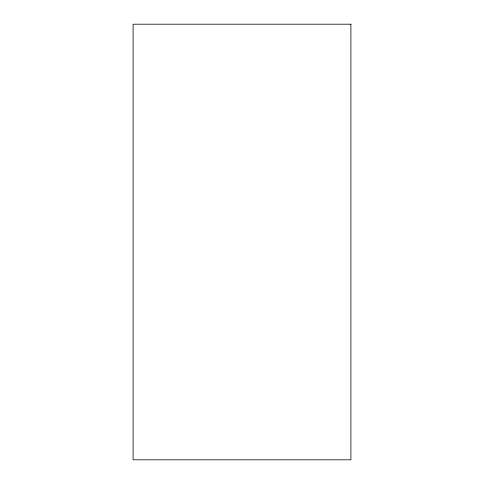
<?xml version="1.0" encoding="UTF-8"?>
<svg xmlns="http://www.w3.org/2000/svg" width="484" height="484" viewBox="0 0 484 484"><rect width="100%" height="100%" fill="white"/><g stroke="black" fill="none" stroke-linecap="round" stroke-linejoin="round"><path stroke-width="0.73" d="M350.9 24.2L133.1 24.2L133.1 459.8L350.9 459.8L350.9 24.2"/></g></svg>
